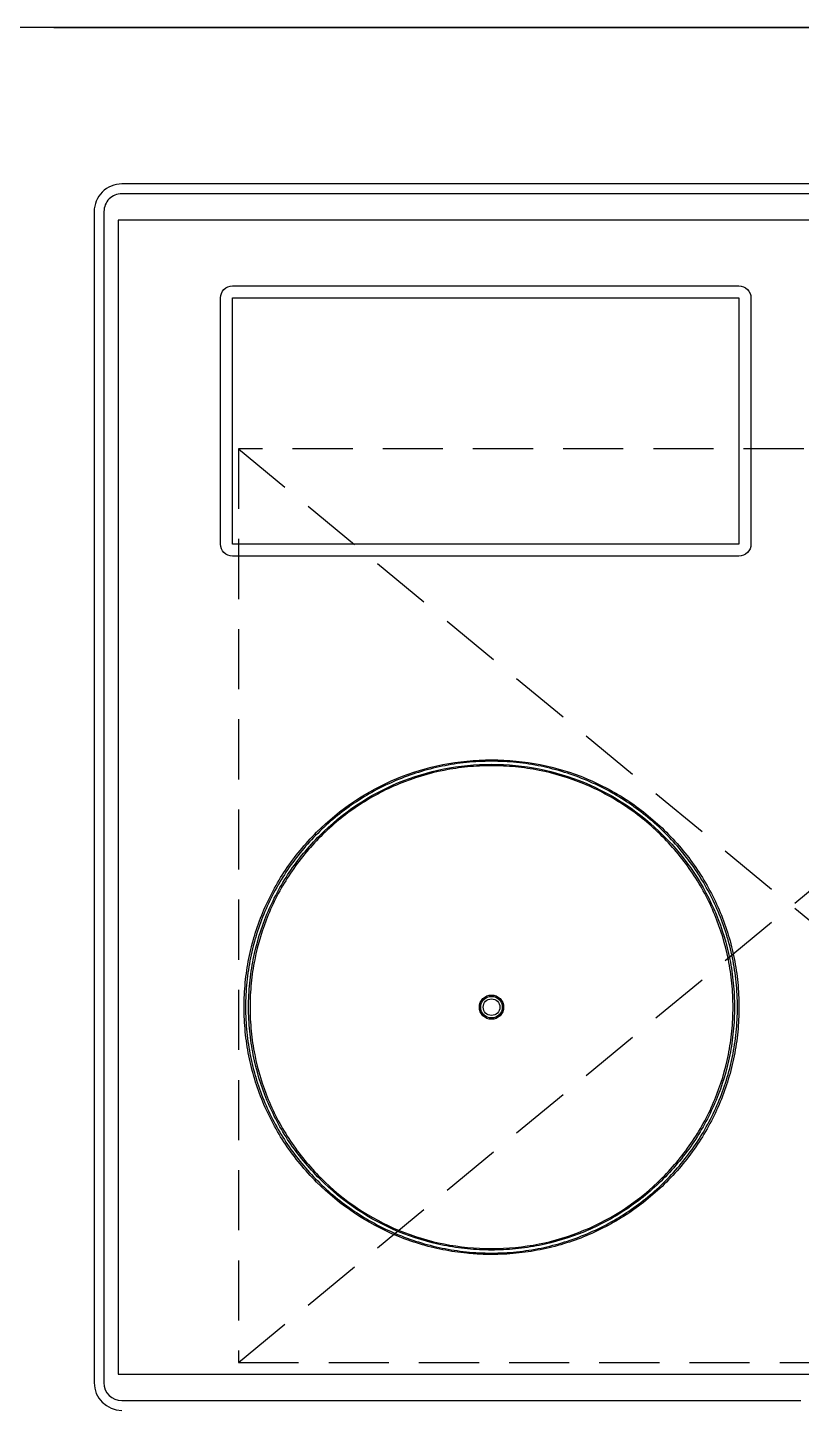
# Model space of a CAD drawing. Header units: millimetres. Extents: x -33000 to 294000, y 0 to 42408.
# Drawn here: x 189705 to 190027, y 18275 to 18850 of the extents above; entities that cross this region are included whole.
import ezdxf

# ---------------------------------------------------------------- set-up
doc = ezdxf.new("R2010")
doc.units = ezdxf.units.MM
doc.header["$LTSCALE"] = 50
doc.linetypes.add('( Hidden )', pattern=[0.375, 0.25, -0.125])
doc.layers.add('arch', color=8, linetype='Continuous')

# ---------------------------------------------------------------- blocks, each defined once
blk = doc.blocks.new('A$C996bacb9')
for p, q in [((734.31, 918.37), (451.96, 918.37)), ((741.75, 423.93), (741.75, 910.93)), ((745.81, 423.93), (745.81, 910.93)), ((177.31, 416.48), (734.31, 416.48)), ((177.31, 412.43), (734.31, 412.43))]:
    blk.add_line(p, q)
at = {"linetype": '( Hidden )', "ltscale": 50}
blk.add_lwpolyline([(175.81, 427.43), (735.81, 427.43), (735.81, 907.43), (175.81, 907.43)], close=True, dxfattribs=at)
at = {"ltscale": 100}
blk.add_lwpolyline([(472.74, 459.83), (472.74, 562.19, -0.414214), (477.74, 567.19), (688.3, 567.19, -0.414214), (693.3, 562.19), (693.3, 459.83, -0.414214), (688.3, 454.83), (477.74, 454.83, -0.414214)], format="xyb", close=True, dxfattribs=at)
blk.add_lwpolyline([(477.74, 459.83), (477.74, 562.19), (688.3, 562.19), (688.3, 459.83)], close=True, dxfattribs=at)
for radius in [5.05, 4.48, 3.46]:
    blk.add_circle((580.61, 754.76), radius)
for centre, radius, start, end in [((734.31, 910.93), 11.5, 0, 90), ((734.31, 910.93), 7.44, 0, 90), ((734.31, 423.93), 11.5, 270, 0), ((734.31, 423.93), 7.44, 270, 0)]:
    blk.add_arc(centre, radius, start, end)
for points, knots in [([(580.61, 651.9), (566.87, 651.9), (546.88, 655.91), (526.2, 666.97), (515.36, 675.01), (507.76, 681.91), (500.86, 689.51), (492.82, 700.35), (484.92, 715.12), (480.06, 731.15), (478.08, 744.5), (477.58, 754.76), (478.08, 765.01), (480.06, 778.36), (484.92, 794.39), (492.82, 809.16), (500.86, 820), (507.76, 827.61), (515.36, 834.5), (526.2, 842.54), (540.97, 850.44), (557, 855.3), (570.35, 857.28), (578.33, 857.67), (582.89, 857.6), (584.02, 857.56)], [0, 0, 0, 0, 0.123711, 0.185567, 0.216495, 0.247423, 0.27835, 0.309278, 0.371134, 0.43299, 0.463917, 0.494845, 0.525773, 0.556701, 0.618557, 0.680412, 0.71134, 0.742268, 0.773196, 0.804124, 0.865979, 0.927835, 0.958763, 0.989691, 1, 1, 1, 1]), ([(580.61, 857.01), (577.11, 857.01), (570.11, 856.66), (556.59, 854.57), (540.54, 849.54), (523.1, 840.04), (507.89, 827.47), (495.33, 812.26), (485.82, 794.83), (480.79, 778.77), (478.71, 765.26), (478.17, 754.76), (478.71, 744.26), (480.79, 730.74), (485.82, 714.69), (495.33, 697.25), (507.89, 682.04), (523.1, 669.48), (540.54, 659.97), (556.59, 654.94), (570.11, 652.86), (577.11, 652.5), (580.61, 652.5)], [0, 0, 0, 0, 0.03125, 0.0625, 0.125, 0.1875, 0.25, 0.3125, 0.375, 0.4375, 0.46875, 0.5, 0.53125, 0.5625, 0.625, 0.6875, 0.75, 0.8125, 0.875, 0.9375, 0.96875, 1, 1, 1, 1]), ([(580.61, 652.5), (584.11, 652.5), (591.11, 652.86), (604.62, 654.94), (620.68, 659.97), (638.11, 669.48), (653.32, 682.04), (665.89, 697.25), (675.39, 714.69), (680.42, 730.74), (682.51, 744.26), (683.04, 754.76), (682.51, 765.26), (680.42, 778.77), (675.39, 794.83), (665.89, 812.26), (653.32, 827.47), (638.11, 840.04), (620.68, 849.54), (604.62, 854.57), (591.11, 856.66), (584.11, 857.01), (580.61, 857.01)], [0, 0, 0, 0, 0.03125, 0.0625, 0.125, 0.1875, 0.25, 0.3125, 0.375, 0.4375, 0.46875, 0.5, 0.53125, 0.5625, 0.625, 0.6875, 0.75, 0.8125, 0.875, 0.9375, 0.96875, 1, 1, 1, 1]), ([(584.02, 857.56), (586.3, 857.48), (591.98, 857.11), (604.21, 855.3), (626.66, 848.5), (643.62, 837.2), (653.34, 827.49)], [0, 0, 0, 0, 0.086957, 0.217391, 0.478261, 1, 1, 1, 1]), ([(509.19, 683.34), (499.65, 692.88), (488.56, 709.54), (481.87, 731.58), (479.93, 744.68), (479.44, 754.76), (479.93, 764.83), (481.87, 777.93), (486.65, 793.68), (494.4, 808.18), (502.3, 818.82), (509.07, 826.29), (516.54, 833.06), (527.18, 840.96), (541.69, 848.72), (557.43, 853.49), (570.53, 855.43), (580.61, 855.92), (590.68, 855.43), (603.78, 853.49), (625.82, 846.81), (642.49, 835.71), (652.02, 826.17)], [0, 0, 0, 0, 0.125004, 0.187506, 0.218758, 0.250009, 0.281259, 0.312508, 0.375008, 0.437508, 0.468758, 0.500008, 0.531257, 0.562506, 0.625005, 0.687504, 0.718753, 0.750002, 0.781252, 0.812502, 0.875001, 1, 1, 1, 1]), ([(509.61, 825.75), (504.87, 821.01), (496.45, 810.75), (487.2, 793.45), (482.46, 777.79), (480.53, 764.77), (480.04, 754.76), (480.53, 744.74), (482.46, 731.72), (487.2, 716.07), (496.45, 698.76), (504.87, 688.5), (509.61, 683.76)], [0, 0, 0, 0, 0.124998, 0.249995, 0.374993, 0.437492, 0.49999, 0.562492, 0.624993, 0.749995, 0.874998, 1, 1, 1, 1]), ([(651.6, 683.76), (656.34, 688.5), (664.76, 698.76), (674.01, 716.07), (678.75, 731.72), (680.68, 744.74), (681.17, 754.76), (680.68, 764.77), (678.75, 777.79), (674.01, 793.45), (664.76, 810.75), (656.34, 821.01), (651.6, 825.75)], [0, 0, 0, 0, 0.125002, 0.250004, 0.375006, 0.437507, 0.500008, 0.562507, 0.625006, 0.750004, 0.875002, 1, 1, 1, 1]), ([(652.02, 826.17), (656.79, 821.4), (665.26, 811.08), (674.57, 793.68), (679.34, 777.93), (681.28, 764.83), (681.77, 754.76), (681.28, 744.68), (679.34, 731.58), (674.57, 715.84), (665.26, 698.43), (656.79, 688.11), (652.02, 683.34)], [0, 0, 0, 0, 0.124998, 0.249995, 0.374993, 0.437492, 0.49999, 0.562492, 0.624993, 0.749995, 0.874998, 1, 1, 1, 1]), ([(653.34, 827.49), (658.19, 822.63), (666.82, 812.12), (676.29, 794.39), (681.15, 778.36), (683.13, 765.01), (683.63, 754.76), (683.13, 744.5), (681.15, 731.15), (676.29, 715.12), (666.82, 697.4), (658.19, 686.88), (653.34, 682.02)], [0, 0, 0, 0, 0.125, 0.25, 0.375, 0.4375, 0.5, 0.5625, 0.625, 0.75, 0.875, 1, 1, 1, 1]), ([(509.61, 683.76), (514.35, 679.02), (524.62, 670.6), (541.92, 661.35), (557.57, 656.61), (570.59, 654.68), (580.61, 654.19), (590.62, 654.68), (603.65, 656.61), (619.3, 661.35), (636.6, 670.6), (646.86, 679.02), (651.6, 683.76)], [0, 0, 0, 0, 0.124999, 0.249998, 0.374998, 0.437497, 0.499997, 0.562497, 0.624998, 0.749998, 0.874999, 1, 1, 1, 1])]:
    blk.add_open_spline(points, degree=3, knots=knots)
for points in [[(580.61, 855.16), (553.79, 855.16), (528.57, 844.71), (509.61, 825.75)], [(651.6, 825.75), (632.64, 844.72), (607.42, 855.16), (580.61, 855.16)], [(580.61, 653.76), (553.63, 653.76), (528.26, 664.26), (509.19, 683.34)], [(652.02, 683.34), (632.95, 664.26), (607.59, 653.76), (580.61, 653.76)], [(653.34, 682.02), (633.91, 662.6), (608.08, 651.9), (580.61, 651.9)]]:
    blk.add_open_spline(points, degree=3)

msp = doc.modelspace()

# ---------------------------------------------------------------- linework, layer by layer
at = {"layer": 'arch'}
msp.add_line((189716.21, 18849.6), (190316.21, 18849.6), dxfattribs=at)
at = {"layer": 'arch', "linetype": '( Hidden )', "ltscale": 2}
for p, q in [((189793.01, 18294.48), (190253.01, 18674.48)), ((189793.01, 18674.48), (190253.01, 18294.48))]:
    msp.add_line(p, q, dxfattribs=at)
at = {"layer": 'arch', "elevation": 0}
msp.add_lwpolyline([(189251.21, 17849.6), (191881.21, 17849.6, 0.414214), (191886.21, 17854.6), (191886.21, 18844.6, 0.414214), (191881.21, 18849.6), (189251.21, 18849.6, 0.414214), (189246.21, 18844.6), (189246.21, 17854.6, 0.414214)], format="xyb", close=True, dxfattribs=at)
at = {"layer": 'arch', "linetype": '( Hidden )', "ltscale": 2, "elevation": 0}
msp.add_lwpolyline([(190253.01, 18294.48), (190253.01, 18674.48), (189793.01, 18674.48), (189793.01, 18294.48)], close=True, dxfattribs=at)

# ---------------------------------------------------------------- block references
at = {"layer": 'arch', "rotation": 180}
msp.add_blockref('A$C996bacb9', (190478.82, 19197.03), dxfattribs=at)

doc.saveas('drawing.dxf')
